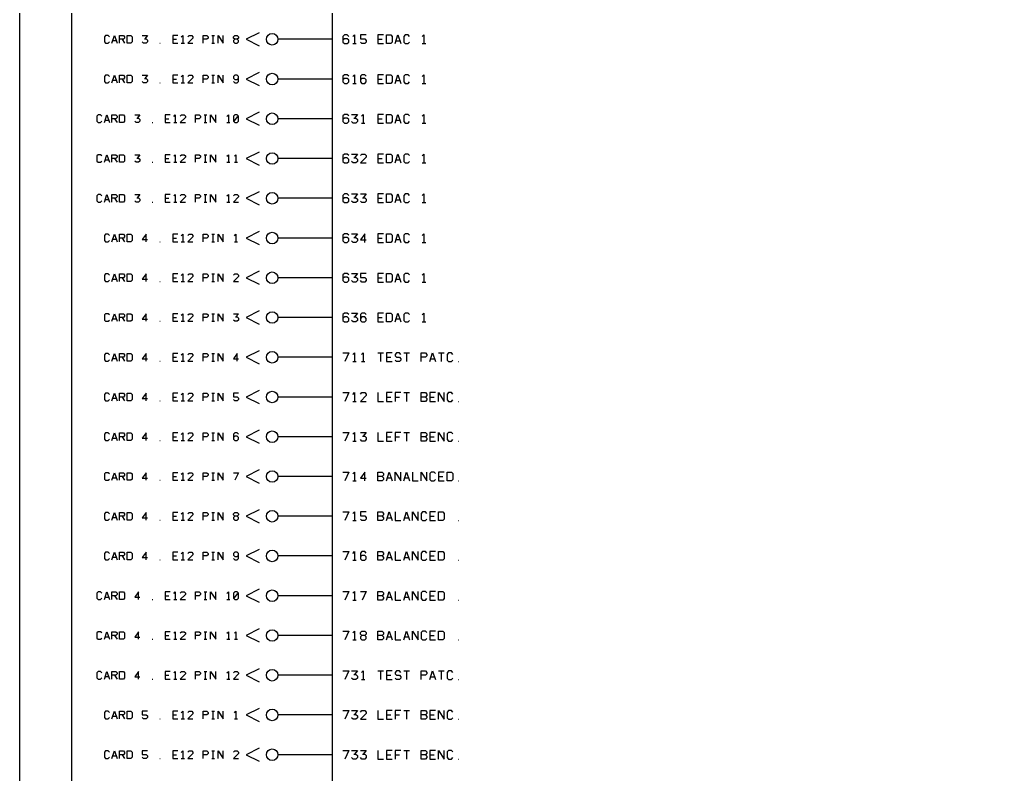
# Model space of a CAD drawing. Header units: millimetres. Extents: x 10 to 543, y 10 to 845.
# Drawn here: x 9.6 to 278, y 219.8 to 428.8 of the extents above; entities that cross this region are included whole.
import ezdxf

# ---------------------------------------------------------------- set-up
doc = ezdxf.new("R2010")
doc.units = ezdxf.units.MM
for name, color, linetype, lineweight in [('DEVICE', 7, 'CONTINUOUS', 25), ('GROUP', 6, 'CONTINUOUS', 25), ('LABEL', 8, 'CONTINUOUS', 25), ('POINT', 4, 'CONTINUOUS', 25), ('PORT_IN', 3, 'CONTINUOUS', 25), ('PORTAL', 2, 'CONTINUOUS', 25), ('SHEET', 7, 'CONTINUOUS', 25)]:
    doc.layers.add(name, color=color, linetype=linetype, lineweight=lineweight)

msp = doc.modelspace()

# ---------------------------------------------------------------- linework, layer by layer
at = {"layer": 'DEVICE'}
msp.add_lwpolyline([(96.1, 48.8), (456.1, 48.8), (456.1, 781.8), (96.1, 781.8)], close=True, dxfattribs=at)
at = {"layer": 'GROUP'}
msp.add_lwpolyline([(24, 24), (528.2, 24), (528.2, 800.4), (24, 800.4)], close=True, dxfattribs=at)
at = {"layer": 'LABEL'}
for points in [[(100.7, 424.1), (100.3, 424.5), (99.5, 424.5), (99.1, 424.1), (99.1, 422.5), (99.5, 422.1), (100.3, 422.1), (100.7, 422.5), (100.7, 423.06), (100.3, 423.46), (99.5, 423.46), (99.1, 423.06)], [(101.82, 424.02), (102.3, 424.5), (102.3, 422.1)], [(105.5, 424.5), (103.9, 424.5), (103.9, 423.38), (105.1, 423.38), (105.5, 422.98), (105.5, 422.5), (105.1, 422.1), (104.3, 422.1), (103.9, 422.5)], [(110.3, 424.5), (108.7, 424.5), (108.7, 422.1), (110.3, 422.1)], [(111.1, 422.1), (111.1, 424.5), (112.3, 424.5), (112.7, 424.1), (112.7, 422.5), (112.3, 422.1), (111.1, 422.1)], [(113.5, 422.1), (114.3, 424.5), (115.1, 422.1)], [(117.5, 424.1), (117.1, 424.5), (116.3, 424.5), (115.9, 424.1), (115.9, 422.5), (116.3, 422.1), (117.1, 422.1), (117.5, 422.5)], [(121.02, 424.02), (121.5, 424.5), (121.5, 422.1)], [(101.82, 422.1), (102.78, 422.1)], [(108.7, 423.3), (109.9, 423.3)], [(113.78, 422.9), (114.82, 422.9)], [(121.02, 422.1), (121.98, 422.1)], [(100.7, 413.1), (100.3, 413.5), (99.5, 413.5), (99.1, 413.1), (99.1, 411.5), (99.5, 411.1), (100.3, 411.1), (100.7, 411.5), (100.7, 412.06), (100.3, 412.46), (99.5, 412.46), (99.1, 412.06)], [(101.82, 413.02), (102.3, 413.5), (102.3, 411.1)], [(105.5, 413.1), (105.1, 413.5), (104.3, 413.5), (103.9, 413.1), (103.9, 411.5), (104.3, 411.1), (105.1, 411.1), (105.5, 411.5), (105.5, 412.06), (105.1, 412.46), (104.3, 412.46), (103.9, 412.06)], [(110.3, 413.5), (108.7, 413.5), (108.7, 411.1), (110.3, 411.1)], [(111.1, 411.1), (111.1, 413.5), (112.3, 413.5), (112.7, 413.1), (112.7, 411.5), (112.3, 411.1), (111.1, 411.1)], [(113.5, 411.1), (114.3, 413.5), (115.1, 411.1)], [(117.5, 413.1), (117.1, 413.5), (116.3, 413.5), (115.9, 413.1), (115.9, 411.5), (116.3, 411.1), (117.1, 411.1), (117.5, 411.5)], [(121.02, 413.02), (121.5, 413.5), (121.5, 411.1)], [(101.82, 411.1), (102.78, 411.1)], [(108.7, 412.3), (109.9, 412.3)], [(113.78, 411.9), (114.82, 411.9)], [(121.02, 411.1), (121.98, 411.1)], [(100.7, 402.1), (100.3, 402.5), (99.5, 402.5), (99.1, 402.1), (99.1, 400.5), (99.5, 400.1), (100.3, 400.1), (100.7, 400.5), (100.7, 401.06), (100.3, 401.46), (99.5, 401.46), (99.1, 401.06)], [(101.5, 402.5), (103.1, 402.5), (102.3, 401.46)], [(102.14, 401.46), (102.7, 401.46), (103.1, 401.06), (103.1, 400.5), (102.7, 400.1), (101.9, 400.1), (101.5, 400.5)], [(104.22, 402.02), (104.7, 402.5), (104.7, 400.1)], [(104.22, 400.1), (105.18, 400.1)], [(110.3, 402.5), (108.7, 402.5), (108.7, 400.1), (110.3, 400.1)], [(108.7, 401.3), (109.9, 401.3)], [(111.1, 400.1), (111.1, 402.5), (112.3, 402.5), (112.7, 402.1), (112.7, 400.5), (112.3, 400.1), (111.1, 400.1)], [(113.5, 400.1), (114.3, 402.5), (115.1, 400.1)], [(113.78, 400.9), (114.82, 400.9)], [(117.5, 402.1), (117.1, 402.5), (116.3, 402.5), (115.9, 402.1), (115.9, 400.5), (116.3, 400.1), (117.1, 400.1), (117.5, 400.5)], [(121.02, 402.02), (121.5, 402.5), (121.5, 400.1)], [(121.02, 400.1), (121.98, 400.1)], [(100.7, 391.1), (100.3, 391.5), (99.5, 391.5), (99.1, 391.1), (99.1, 389.5), (99.5, 389.1), (100.3, 389.1), (100.7, 389.5), (100.7, 390.06), (100.3, 390.46), (99.5, 390.46), (99.1, 390.06)], [(101.5, 391.5), (103.1, 391.5), (102.3, 390.46)], [(102.14, 390.46), (102.7, 390.46), (103.1, 390.06), (103.1, 389.5), (102.7, 389.1), (101.9, 389.1), (101.5, 389.5)], [(103.9, 391.1), (104.3, 391.5), (105.1, 391.5), (105.5, 391.1), (105.5, 390.7), (103.9, 389.1), (105.5, 389.1)], [(110.3, 391.5), (108.7, 391.5), (108.7, 389.1), (110.3, 389.1)], [(108.7, 390.3), (109.9, 390.3)], [(111.1, 389.1), (111.1, 391.5), (112.3, 391.5), (112.7, 391.1), (112.7, 389.5), (112.3, 389.1), (111.1, 389.1)], [(113.5, 389.1), (114.3, 391.5), (115.1, 389.1)], [(113.78, 389.9), (114.82, 389.9)], [(117.5, 391.1), (117.1, 391.5), (116.3, 391.5), (115.9, 391.1), (115.9, 389.5), (116.3, 389.1), (117.1, 389.1), (117.5, 389.5)], [(121.02, 391.02), (121.5, 391.5), (121.5, 389.1)], [(121.02, 389.1), (121.98, 389.1)], [(100.7, 380.1), (100.3, 380.5), (99.5, 380.5), (99.1, 380.1), (99.1, 378.5), (99.5, 378.1), (100.3, 378.1), (100.7, 378.5), (100.7, 379.06), (100.3, 379.46), (99.5, 379.46), (99.1, 379.06)], [(101.5, 380.5), (103.1, 380.5), (102.3, 379.46)], [(102.14, 379.46), (102.7, 379.46), (103.1, 379.06), (103.1, 378.5), (102.7, 378.1), (101.9, 378.1), (101.5, 378.5)], [(103.9, 380.5), (105.5, 380.5), (104.7, 379.46)], [(104.54, 379.46), (105.1, 379.46), (105.5, 379.06), (105.5, 378.5), (105.1, 378.1), (104.3, 378.1), (103.9, 378.5)], [(110.3, 380.5), (108.7, 380.5), (108.7, 378.1), (110.3, 378.1)], [(108.7, 379.3), (109.9, 379.3)], [(111.1, 378.1), (111.1, 380.5), (112.3, 380.5), (112.7, 380.1), (112.7, 378.5), (112.3, 378.1), (111.1, 378.1)], [(113.5, 378.1), (114.3, 380.5), (115.1, 378.1)], [(113.78, 378.9), (114.82, 378.9)], [(117.5, 380.1), (117.1, 380.5), (116.3, 380.5), (115.9, 380.1), (115.9, 378.5), (116.3, 378.1), (117.1, 378.1), (117.5, 378.5)], [(121.02, 380.02), (121.5, 380.5), (121.5, 378.1)], [(121.02, 378.1), (121.98, 378.1)], [(100.7, 369.1), (100.3, 369.5), (99.5, 369.5), (99.1, 369.1), (99.1, 367.5), (99.5, 367.1), (100.3, 367.1), (100.7, 367.5), (100.7, 368.06), (100.3, 368.46), (99.5, 368.46), (99.1, 368.06)], [(101.5, 369.5), (103.1, 369.5), (102.3, 368.46)], [(102.14, 368.46), (102.7, 368.46), (103.1, 368.06), (103.1, 367.5), (102.7, 367.1), (101.9, 367.1), (101.5, 367.5)], [(105.1, 367.1), (105.1, 369.5), (103.9, 367.82), (105.5, 367.82)], [(110.3, 369.5), (108.7, 369.5), (108.7, 367.1), (110.3, 367.1)], [(108.7, 368.3), (109.9, 368.3)], [(111.1, 367.1), (111.1, 369.5), (112.3, 369.5), (112.7, 369.1), (112.7, 367.5), (112.3, 367.1), (111.1, 367.1)], [(113.5, 367.1), (114.3, 369.5), (115.1, 367.1)], [(113.78, 367.9), (114.82, 367.9)], [(117.5, 369.1), (117.1, 369.5), (116.3, 369.5), (115.9, 369.1), (115.9, 367.5), (116.3, 367.1), (117.1, 367.1), (117.5, 367.5)], [(121.02, 369.02), (121.5, 369.5), (121.5, 367.1)], [(121.02, 367.1), (121.98, 367.1)], [(100.7, 358.1), (100.3, 358.5), (99.5, 358.5), (99.1, 358.1), (99.1, 356.5), (99.5, 356.1), (100.3, 356.1), (100.7, 356.5), (100.7, 357.06), (100.3, 357.46), (99.5, 357.46), (99.1, 357.06)], [(101.5, 358.5), (103.1, 358.5), (102.3, 357.46)], [(102.14, 357.46), (102.7, 357.46), (103.1, 357.06), (103.1, 356.5), (102.7, 356.1), (101.9, 356.1), (101.5, 356.5)], [(105.5, 358.5), (103.9, 358.5), (103.9, 357.38), (105.1, 357.38), (105.5, 356.98), (105.5, 356.5), (105.1, 356.1), (104.3, 356.1), (103.9, 356.5)], [(110.3, 358.5), (108.7, 358.5), (108.7, 356.1), (110.3, 356.1)], [(108.7, 357.3), (109.9, 357.3)], [(111.1, 356.1), (111.1, 358.5), (112.3, 358.5), (112.7, 358.1), (112.7, 356.5), (112.3, 356.1), (111.1, 356.1)], [(113.5, 356.1), (114.3, 358.5), (115.1, 356.1)], [(117.5, 358.1), (117.1, 358.5), (116.3, 358.5), (115.9, 358.1), (115.9, 356.5), (116.3, 356.1), (117.1, 356.1), (117.5, 356.5)], [(121.02, 358.02), (121.5, 358.5), (121.5, 356.1)], [(113.78, 356.9), (114.82, 356.9)], [(121.02, 356.1), (121.98, 356.1)], [(100.7, 347.1), (100.3, 347.5), (99.5, 347.5), (99.1, 347.1), (99.1, 345.5), (99.5, 345.1), (100.3, 345.1), (100.7, 345.5), (100.7, 346.06), (100.3, 346.46), (99.5, 346.46), (99.1, 346.06)], [(101.5, 347.5), (103.1, 347.5), (102.3, 346.46)], [(102.14, 346.46), (102.7, 346.46), (103.1, 346.06), (103.1, 345.5), (102.7, 345.1), (101.9, 345.1), (101.5, 345.5)], [(105.5, 347.1), (105.1, 347.5), (104.3, 347.5), (103.9, 347.1), (103.9, 345.5), (104.3, 345.1), (105.1, 345.1), (105.5, 345.5), (105.5, 346.06), (105.1, 346.46), (104.3, 346.46), (103.9, 346.06)], [(110.3, 347.5), (108.7, 347.5), (108.7, 345.1), (110.3, 345.1)], [(108.7, 346.3), (109.9, 346.3)], [(111.1, 345.1), (111.1, 347.5), (112.3, 347.5), (112.7, 347.1), (112.7, 345.5), (112.3, 345.1), (111.1, 345.1)], [(113.5, 345.1), (114.3, 347.5), (115.1, 345.1)], [(117.5, 347.1), (117.1, 347.5), (116.3, 347.5), (115.9, 347.1), (115.9, 345.5), (116.3, 345.1), (117.1, 345.1), (117.5, 345.5)], [(121.02, 347.02), (121.5, 347.5), (121.5, 345.1)], [(113.78, 345.9), (114.82, 345.9)], [(121.02, 345.1), (121.98, 345.1)], [(99.1, 336.5), (100.7, 336.5), (99.58, 334.1)], [(101.82, 336.02), (102.3, 336.5), (102.3, 334.1)], [(104.22, 336.02), (104.7, 336.5), (104.7, 334.1)], [(108.7, 336.5), (110.3, 336.5)], [(109.5, 336.5), (109.5, 334.1)], [(112.7, 336.5), (111.1, 336.5), (111.1, 334.1), (112.7, 334.1)], [(115.1, 336.1), (114.7, 336.5), (113.9, 336.5), (113.5, 336.1), (113.5, 335.7), (113.9, 335.3), (114.7, 335.3), (115.1, 334.9), (115.1, 334.5), (114.7, 334.1), (113.9, 334.1), (113.5, 334.5)], [(115.9, 336.5), (117.5, 336.5)], [(116.7, 336.5), (116.7, 334.1)], [(120.7, 334.1), (120.7, 336.5), (121.9, 336.5), (122.3, 336.1), (122.3, 335.7), (121.9, 335.3), (120.7, 335.3)], [(123.1, 334.1), (123.9, 336.5), (124.7, 334.1)], [(125.5, 336.5), (127.1, 336.5)], [(126.3, 336.5), (126.3, 334.1)], [(129.5, 336.1), (129.1, 336.5), (128.3, 336.5), (127.9, 336.1), (127.9, 334.5), (128.3, 334.1), (129.1, 334.1), (129.5, 334.5)], [(101.82, 334.1), (102.78, 334.1)], [(104.22, 334.1), (105.18, 334.1)], [(111.1, 335.3), (112.3, 335.3)], [(123.38, 334.9), (124.42, 334.9)], [(131.02, 334.1), (131.18, 334.1)], [(99.1, 325.5), (100.7, 325.5), (99.58, 323.1)], [(101.82, 325.02), (102.3, 325.5), (102.3, 323.1)], [(103.9, 325.1), (104.3, 325.5), (105.1, 325.5), (105.5, 325.1), (105.5, 324.7), (103.9, 323.1), (105.5, 323.1)], [(108.7, 325.5), (108.7, 323.1), (110.3, 323.1)], [(112.7, 325.5), (111.1, 325.5), (111.1, 323.1), (112.7, 323.1)], [(115.1, 325.5), (113.5, 325.5), (113.5, 323.1)], [(115.9, 325.5), (117.5, 325.5)], [(116.7, 325.5), (116.7, 323.1)], [(120.7, 323.1), (120.7, 325.5), (121.9, 325.5), (122.3, 325.1), (122.3, 324.7), (121.9, 324.3), (120.7, 324.3)], [(124.7, 325.5), (123.1, 325.5), (123.1, 323.1), (124.7, 323.1)], [(125.5, 323.1), (125.5, 325.5), (127.1, 323.1), (127.1, 325.5)], [(129.5, 325.1), (129.1, 325.5), (128.3, 325.5), (127.9, 325.1), (127.9, 323.5), (128.3, 323.1), (129.1, 323.1), (129.5, 323.5)], [(101.82, 323.1), (102.78, 323.1)], [(111.1, 324.3), (112.3, 324.3)], [(113.5, 324.3), (114.7, 324.3)], [(121.9, 324.3), (122.3, 323.9), (122.3, 323.5), (121.9, 323.1), (120.7, 323.1)], [(123.1, 324.3), (124.3, 324.3)], [(131.02, 323.1), (131.18, 323.1)], [(99.1, 314.5), (100.7, 314.5), (99.58, 312.1)], [(101.82, 314.02), (102.3, 314.5), (102.3, 312.1)], [(103.9, 314.5), (105.5, 314.5), (104.7, 313.46)], [(108.7, 314.5), (108.7, 312.1), (110.3, 312.1)], [(112.7, 314.5), (111.1, 314.5), (111.1, 312.1), (112.7, 312.1)], [(115.1, 314.5), (113.5, 314.5), (113.5, 312.1)], [(115.9, 314.5), (117.5, 314.5)], [(116.7, 314.5), (116.7, 312.1)], [(120.7, 312.1), (120.7, 314.5), (121.9, 314.5), (122.3, 314.1), (122.3, 313.7), (121.9, 313.3), (120.7, 313.3)], [(124.7, 314.5), (123.1, 314.5), (123.1, 312.1), (124.7, 312.1)], [(125.5, 312.1), (125.5, 314.5), (127.1, 312.1), (127.1, 314.5)], [(129.5, 314.1), (129.1, 314.5), (128.3, 314.5), (127.9, 314.1), (127.9, 312.5), (128.3, 312.1), (129.1, 312.1), (129.5, 312.5)], [(101.82, 312.1), (102.78, 312.1)], [(104.54, 313.46), (105.1, 313.46), (105.5, 313.06), (105.5, 312.5), (105.1, 312.1), (104.3, 312.1), (103.9, 312.5)], [(111.1, 313.3), (112.3, 313.3)], [(113.5, 313.3), (114.7, 313.3)], [(121.9, 313.3), (122.3, 312.9), (122.3, 312.5), (121.9, 312.1), (120.7, 312.1)], [(123.1, 313.3), (124.3, 313.3)], [(131.02, 312.1), (131.18, 312.1)], [(99.1, 303.5), (100.7, 303.5), (99.58, 301.1)], [(101.82, 303.02), (102.3, 303.5), (102.3, 301.1)], [(105.1, 301.1), (105.1, 303.5), (103.9, 301.82), (105.5, 301.82)], [(108.7, 301.1), (108.7, 303.5), (109.9, 303.5), (110.3, 303.1), (110.3, 302.7), (109.9, 302.3), (108.7, 302.3)], [(111.1, 301.1), (111.9, 303.5), (112.7, 301.1)], [(113.5, 301.1), (113.5, 303.5), (115.1, 301.1), (115.1, 303.5)], [(115.9, 301.1), (116.7, 303.5), (117.5, 301.1)], [(118.3, 303.5), (118.3, 301.1), (119.9, 301.1)], [(120.7, 301.1), (120.7, 303.5), (122.3, 301.1), (122.3, 303.5)], [(124.7, 303.1), (124.3, 303.5), (123.5, 303.5), (123.1, 303.1), (123.1, 301.5), (123.5, 301.1), (124.3, 301.1), (124.7, 301.5)], [(127.1, 303.5), (125.5, 303.5), (125.5, 301.1), (127.1, 301.1)], [(127.9, 301.1), (127.9, 303.5), (129.1, 303.5), (129.5, 303.1), (129.5, 301.5), (129.1, 301.1), (127.9, 301.1)], [(101.82, 301.1), (102.78, 301.1)], [(109.9, 302.3), (110.3, 301.9), (110.3, 301.5), (109.9, 301.1), (108.7, 301.1)], [(111.38, 301.9), (112.42, 301.9)], [(116.18, 301.9), (117.22, 301.9)], [(125.5, 302.3), (126.7, 302.3)], [(131.02, 301.1), (131.18, 301.1)], [(99.1, 292.5), (100.7, 292.5), (99.58, 290.1)], [(101.82, 292.02), (102.3, 292.5), (102.3, 290.1)], [(101.82, 290.1), (102.78, 290.1)], [(105.5, 292.5), (103.9, 292.5), (103.9, 291.38), (105.1, 291.38), (105.5, 290.98), (105.5, 290.5), (105.1, 290.1), (104.3, 290.1), (103.9, 290.5)], [(108.7, 290.1), (108.7, 292.5), (109.9, 292.5), (110.3, 292.1), (110.3, 291.7), (109.9, 291.3), (108.7, 291.3)], [(109.9, 291.3), (110.3, 290.9), (110.3, 290.5), (109.9, 290.1), (108.7, 290.1)], [(111.1, 290.1), (111.9, 292.5), (112.7, 290.1)], [(111.38, 290.9), (112.42, 290.9)], [(113.5, 292.5), (113.5, 290.1), (115.1, 290.1)], [(115.9, 290.1), (116.7, 292.5), (117.5, 290.1)], [(116.18, 290.9), (117.22, 290.9)], [(118.3, 290.1), (118.3, 292.5), (119.9, 290.1), (119.9, 292.5)], [(122.3, 292.1), (121.9, 292.5), (121.1, 292.5), (120.7, 292.1), (120.7, 290.5), (121.1, 290.1), (121.9, 290.1), (122.3, 290.5)], [(124.7, 292.5), (123.1, 292.5), (123.1, 290.1), (124.7, 290.1)], [(123.1, 291.3), (124.3, 291.3)], [(125.5, 290.1), (125.5, 292.5), (126.7, 292.5), (127.1, 292.1), (127.1, 290.5), (126.7, 290.1), (125.5, 290.1)], [(131.02, 290.1), (131.18, 290.1)], [(99.1, 281.5), (100.7, 281.5), (99.58, 279.1)], [(101.82, 281.02), (102.3, 281.5), (102.3, 279.1)], [(101.82, 279.1), (102.78, 279.1)], [(105.5, 281.1), (105.1, 281.5), (104.3, 281.5), (103.9, 281.1), (103.9, 279.5), (104.3, 279.1), (105.1, 279.1), (105.5, 279.5), (105.5, 280.06), (105.1, 280.46), (104.3, 280.46), (103.9, 280.06)], [(108.7, 279.1), (108.7, 281.5), (109.9, 281.5), (110.3, 281.1), (110.3, 280.7), (109.9, 280.3), (108.7, 280.3)], [(109.9, 280.3), (110.3, 279.9), (110.3, 279.5), (109.9, 279.1), (108.7, 279.1)], [(111.1, 279.1), (111.9, 281.5), (112.7, 279.1)], [(111.38, 279.9), (112.42, 279.9)], [(113.5, 281.5), (113.5, 279.1), (115.1, 279.1)], [(115.9, 279.1), (116.7, 281.5), (117.5, 279.1)], [(116.18, 279.9), (117.22, 279.9)], [(118.3, 279.1), (118.3, 281.5), (119.9, 279.1), (119.9, 281.5)], [(122.3, 281.1), (121.9, 281.5), (121.1, 281.5), (120.7, 281.1), (120.7, 279.5), (121.1, 279.1), (121.9, 279.1), (122.3, 279.5)], [(124.7, 281.5), (123.1, 281.5), (123.1, 279.1), (124.7, 279.1)], [(123.1, 280.3), (124.3, 280.3)], [(125.5, 279.1), (125.5, 281.5), (126.7, 281.5), (127.1, 281.1), (127.1, 279.5), (126.7, 279.1), (125.5, 279.1)], [(131.02, 279.1), (131.18, 279.1)], [(99.1, 270.5), (100.7, 270.5), (99.58, 268.1)], [(101.82, 270.02), (102.3, 270.5), (102.3, 268.1)], [(103.9, 270.5), (105.5, 270.5), (104.38, 268.1)], [(108.7, 268.1), (108.7, 270.5), (109.9, 270.5), (110.3, 270.1), (110.3, 269.7), (109.9, 269.3), (108.7, 269.3)], [(109.9, 269.3), (110.3, 268.9), (110.3, 268.5), (109.9, 268.1), (108.7, 268.1)], [(111.1, 268.1), (111.9, 270.5), (112.7, 268.1)], [(111.38, 268.9), (112.42, 268.9)], [(113.5, 270.5), (113.5, 268.1), (115.1, 268.1)], [(115.9, 268.1), (116.7, 270.5), (117.5, 268.1)], [(116.18, 268.9), (117.22, 268.9)], [(118.3, 268.1), (118.3, 270.5), (119.9, 268.1), (119.9, 270.5)], [(122.3, 270.1), (121.9, 270.5), (121.1, 270.5), (120.7, 270.1), (120.7, 268.5), (121.1, 268.1), (121.9, 268.1), (122.3, 268.5)], [(124.7, 270.5), (123.1, 270.5), (123.1, 268.1), (124.7, 268.1)], [(123.1, 269.3), (124.3, 269.3)], [(125.5, 268.1), (125.5, 270.5), (126.7, 270.5), (127.1, 270.1), (127.1, 268.5), (126.7, 268.1), (125.5, 268.1)], [(101.82, 268.1), (102.78, 268.1)], [(131.02, 268.1), (131.18, 268.1)], [(99.1, 259.5), (100.7, 259.5), (99.58, 257.1)], [(101.82, 259.02), (102.3, 259.5), (102.3, 257.1)], [(104.3, 258.3), (103.9, 258.7), (103.9, 259.1), (104.3, 259.5), (105.1, 259.5), (105.5, 259.1), (105.5, 258.7), (105.1, 258.3), (104.3, 258.3), (103.9, 257.9), (103.9, 257.5), (104.3, 257.1), (105.1, 257.1), (105.5, 257.5), (105.5, 257.9), (105.1, 258.3)], [(108.7, 257.1), (108.7, 259.5), (109.9, 259.5), (110.3, 259.1), (110.3, 258.7), (109.9, 258.3), (108.7, 258.3)], [(109.9, 258.3), (110.3, 257.9), (110.3, 257.5), (109.9, 257.1), (108.7, 257.1)], [(111.1, 257.1), (111.9, 259.5), (112.7, 257.1)], [(111.38, 257.9), (112.42, 257.9)], [(113.5, 259.5), (113.5, 257.1), (115.1, 257.1)], [(115.9, 257.1), (116.7, 259.5), (117.5, 257.1)], [(116.18, 257.9), (117.22, 257.9)], [(118.3, 257.1), (118.3, 259.5), (119.9, 257.1), (119.9, 259.5)], [(122.3, 259.1), (121.9, 259.5), (121.1, 259.5), (120.7, 259.1), (120.7, 257.5), (121.1, 257.1), (121.9, 257.1), (122.3, 257.5)], [(124.7, 259.5), (123.1, 259.5), (123.1, 257.1), (124.7, 257.1)], [(123.1, 258.3), (124.3, 258.3)], [(125.5, 257.1), (125.5, 259.5), (126.7, 259.5), (127.1, 259.1), (127.1, 257.5), (126.7, 257.1), (125.5, 257.1)], [(101.82, 257.1), (102.78, 257.1)], [(131.02, 257.1), (131.18, 257.1)], [(99.1, 248.5), (100.7, 248.5), (99.58, 246.1)], [(101.5, 248.5), (103.1, 248.5), (102.3, 247.46)], [(102.14, 247.46), (102.7, 247.46), (103.1, 247.06), (103.1, 246.5), (102.7, 246.1), (101.9, 246.1), (101.5, 246.5)], [(104.22, 248.02), (104.7, 248.5), (104.7, 246.1)], [(108.7, 248.5), (110.3, 248.5)], [(109.5, 248.5), (109.5, 246.1)], [(112.7, 248.5), (111.1, 248.5), (111.1, 246.1), (112.7, 246.1)], [(111.1, 247.3), (112.3, 247.3)], [(115.1, 248.1), (114.7, 248.5), (113.9, 248.5), (113.5, 248.1), (113.5, 247.7), (113.9, 247.3), (114.7, 247.3), (115.1, 246.9), (115.1, 246.5), (114.7, 246.1), (113.9, 246.1), (113.5, 246.5)], [(115.9, 248.5), (117.5, 248.5)], [(116.7, 248.5), (116.7, 246.1)], [(120.7, 246.1), (120.7, 248.5), (121.9, 248.5), (122.3, 248.1), (122.3, 247.7), (121.9, 247.3), (120.7, 247.3)], [(123.1, 246.1), (123.9, 248.5), (124.7, 246.1)], [(123.38, 246.9), (124.42, 246.9)], [(125.5, 248.5), (127.1, 248.5)], [(126.3, 248.5), (126.3, 246.1)], [(129.5, 248.1), (129.1, 248.5), (128.3, 248.5), (127.9, 248.1), (127.9, 246.5), (128.3, 246.1), (129.1, 246.1), (129.5, 246.5)], [(104.22, 246.1), (105.18, 246.1)], [(131.02, 246.1), (131.18, 246.1)], [(99.1, 237.5), (100.7, 237.5), (99.58, 235.1)], [(101.5, 237.5), (103.1, 237.5), (102.3, 236.46)], [(102.14, 236.46), (102.7, 236.46), (103.1, 236.06), (103.1, 235.5), (102.7, 235.1), (101.9, 235.1), (101.5, 235.5)], [(103.9, 237.1), (104.3, 237.5), (105.1, 237.5), (105.5, 237.1), (105.5, 236.7), (103.9, 235.1), (105.5, 235.1)], [(108.7, 237.5), (108.7, 235.1), (110.3, 235.1)], [(112.7, 237.5), (111.1, 237.5), (111.1, 235.1), (112.7, 235.1)], [(111.1, 236.3), (112.3, 236.3)], [(115.1, 237.5), (113.5, 237.5), (113.5, 235.1)], [(113.5, 236.3), (114.7, 236.3)], [(115.9, 237.5), (117.5, 237.5)], [(116.7, 237.5), (116.7, 235.1)], [(120.7, 235.1), (120.7, 237.5), (121.9, 237.5), (122.3, 237.1), (122.3, 236.7), (121.9, 236.3), (120.7, 236.3)], [(121.9, 236.3), (122.3, 235.9), (122.3, 235.5), (121.9, 235.1), (120.7, 235.1)], [(124.7, 237.5), (123.1, 237.5), (123.1, 235.1), (124.7, 235.1)], [(123.1, 236.3), (124.3, 236.3)], [(125.5, 235.1), (125.5, 237.5), (127.1, 235.1), (127.1, 237.5)], [(129.5, 237.1), (129.1, 237.5), (128.3, 237.5), (127.9, 237.1), (127.9, 235.5), (128.3, 235.1), (129.1, 235.1), (129.5, 235.5)], [(131.02, 235.1), (131.18, 235.1)], [(99.1, 226.5), (100.7, 226.5), (99.58, 224.1)], [(101.5, 226.5), (103.1, 226.5), (102.3, 225.46)], [(102.14, 225.46), (102.7, 225.46), (103.1, 225.06), (103.1, 224.5), (102.7, 224.1), (101.9, 224.1), (101.5, 224.5)], [(103.9, 226.5), (105.5, 226.5), (104.7, 225.46)], [(104.54, 225.46), (105.1, 225.46), (105.5, 225.06), (105.5, 224.5), (105.1, 224.1), (104.3, 224.1), (103.9, 224.5)], [(108.7, 226.5), (108.7, 224.1), (110.3, 224.1)], [(112.7, 226.5), (111.1, 226.5), (111.1, 224.1), (112.7, 224.1)], [(115.1, 226.5), (113.5, 226.5), (113.5, 224.1)], [(115.9, 226.5), (117.5, 226.5)], [(116.7, 226.5), (116.7, 224.1)], [(120.7, 224.1), (120.7, 226.5), (121.9, 226.5), (122.3, 226.1), (122.3, 225.7), (121.9, 225.3), (120.7, 225.3)], [(124.7, 226.5), (123.1, 226.5), (123.1, 224.1), (124.7, 224.1)], [(125.5, 224.1), (125.5, 226.5), (127.1, 224.1), (127.1, 226.5)], [(129.5, 226.1), (129.1, 226.5), (128.3, 226.5), (127.9, 226.1), (127.9, 224.5), (128.3, 224.1), (129.1, 224.1), (129.5, 224.5)], [(111.1, 225.3), (112.3, 225.3)], [(113.5, 225.3), (114.7, 225.3)], [(121.9, 225.3), (122.3, 224.9), (122.3, 224.5), (121.9, 224.1), (120.7, 224.1)], [(123.1, 225.3), (124.3, 225.3)], [(131.02, 224.1), (131.18, 224.1)]]:
    msp.add_lwpolyline(points, dxfattribs=at)
at = {"layer": 'POINT'}
for centre in [(79.5, 423.3), (79.5, 412.3), (79.5, 401.3), (79.5, 390.3), (79.5, 379.3), (79.5, 368.3), (79.5, 357.3), (79.5, 346.3), (79.5, 335.3), (79.5, 324.3), (79.5, 313.3), (79.5, 302.3), (79.5, 291.3), (79.5, 280.3), (79.5, 269.3), (79.5, 258.3), (79.5, 247.3), (79.5, 236.3), (79.5, 225.3)]:
    msp.add_circle(centre, 1.6, dxfattribs=at)
at = {"layer": 'PORT_IN'}
for p, q in [((96.1, 423.3), (81.1, 423.3)), ((96.1, 412.3), (81.1, 412.3)), ((96.1, 401.3), (81.1, 401.3)), ((96.1, 390.3), (81.1, 390.3)), ((96.1, 379.3), (81.1, 379.3)), ((96.1, 368.3), (81.1, 368.3)), ((96.1, 357.3), (81.1, 357.3)), ((96.1, 346.3), (81.1, 346.3)), ((96.1, 335.3), (81.1, 335.3)), ((96.1, 324.3), (81.1, 324.3)), ((96.1, 313.3), (81.1, 313.3)), ((96.1, 302.3), (81.1, 302.3)), ((96.1, 291.3), (81.1, 291.3)), ((96.1, 280.3), (81.1, 280.3)), ((96.1, 269.3), (81.1, 269.3)), ((96.1, 258.3), (81.1, 258.3)), ((96.1, 247.3), (81.1, 247.3)), ((96.1, 236.3), (81.1, 236.3)), ((96.1, 225.3), (81.1, 225.3))]:
    msp.add_line(p, q, dxfattribs=at)
at = {"layer": 'PORTAL'}
for points in [[(34.5, 424), (34.15, 424.35), (33.45, 424.35), (33.1, 424), (33.1, 422.6), (33.45, 422.25), (34.15, 422.25), (34.5, 422.6)], [(35.2, 422.25), (35.9, 424.35), (36.6, 422.25)], [(37.3, 422.25), (37.3, 424.35), (38.35, 424.35), (38.7, 424), (38.7, 423.65), (38.35, 423.3), (37.3, 423.3)], [(39.4, 422.25), (39.4, 424.35), (40.45, 424.35), (40.8, 424), (40.8, 422.6), (40.45, 422.25), (39.4, 422.25)], [(43.6, 424.35), (45, 424.35), (44.3, 423.44)], [(53.4, 424.35), (52, 424.35), (52, 422.25), (53.4, 422.25)], [(54.38, 423.93), (54.8, 424.35), (54.8, 422.25)], [(56.2, 424), (56.55, 424.35), (57.25, 424.35), (57.6, 424), (57.6, 423.65), (56.2, 422.25), (57.6, 422.25)], [(60.4, 422.25), (60.4, 424.35), (61.45, 424.35), (61.8, 424), (61.8, 423.65), (61.45, 423.3), (60.4, 423.3)], [(62.85, 424.35), (63.55, 424.35)], [(63.2, 422.25), (63.2, 424.35)], [(64.6, 422.25), (64.6, 424.35), (66, 422.25), (66, 424.35)], [(69.15, 423.3), (68.8, 423.65), (68.8, 424), (69.15, 424.35), (69.85, 424.35), (70.2, 424), (70.2, 423.65), (69.85, 423.3), (69.15, 423.3), (68.8, 422.95), (68.8, 422.6), (69.15, 422.25), (69.85, 422.25), (70.2, 422.6), (70.2, 422.95), (69.85, 423.3)], [(75.9, 425.1), (72.3, 423.3), (75.9, 421.5)], [(35.45, 422.95), (36.35, 422.95)], [(38, 423.3), (38.7, 422.25)], [(44.16, 423.44), (44.65, 423.44), (45, 423.09), (45, 422.6), (44.65, 422.25), (43.95, 422.25), (43.6, 422.6)], [(48.43, 422.25), (48.57, 422.25)], [(52, 423.3), (53.05, 423.3)], [(54.38, 422.25), (55.22, 422.25)], [(62.85, 422.25), (63.55, 422.25)], [(34.5, 413), (34.15, 413.35), (33.45, 413.35), (33.1, 413), (33.1, 411.6), (33.45, 411.25), (34.15, 411.25), (34.5, 411.6)], [(35.2, 411.25), (35.9, 413.35), (36.6, 411.25)], [(37.3, 411.25), (37.3, 413.35), (38.35, 413.35), (38.7, 413), (38.7, 412.65), (38.35, 412.3), (37.3, 412.3)], [(39.4, 411.25), (39.4, 413.35), (40.45, 413.35), (40.8, 413), (40.8, 411.6), (40.45, 411.25), (39.4, 411.25)], [(43.6, 413.35), (45, 413.35), (44.3, 412.44)], [(53.4, 413.35), (52, 413.35), (52, 411.25), (53.4, 411.25)], [(54.38, 412.93), (54.8, 413.35), (54.8, 411.25)], [(56.2, 413), (56.55, 413.35), (57.25, 413.35), (57.6, 413), (57.6, 412.65), (56.2, 411.25), (57.6, 411.25)], [(60.4, 411.25), (60.4, 413.35), (61.45, 413.35), (61.8, 413), (61.8, 412.65), (61.45, 412.3), (60.4, 412.3)], [(62.85, 413.35), (63.55, 413.35)], [(63.2, 411.25), (63.2, 413.35)], [(64.6, 411.25), (64.6, 413.35), (66, 411.25), (66, 413.35)], [(68.8, 411.6), (69.15, 411.25), (69.85, 411.25), (70.2, 411.6), (70.2, 413), (69.85, 413.35), (69.15, 413.35), (68.8, 413), (68.8, 412.51), (69.15, 412.16), (69.85, 412.16), (70.2, 412.51)], [(75.9, 414.1), (72.3, 412.3), (75.9, 410.5)], [(35.45, 411.95), (36.35, 411.95)], [(38, 412.3), (38.7, 411.25)], [(44.16, 412.44), (44.65, 412.44), (45, 412.09), (45, 411.6), (44.65, 411.25), (43.95, 411.25), (43.6, 411.6)], [(48.43, 411.25), (48.57, 411.25)], [(52, 412.3), (53.05, 412.3)], [(54.38, 411.25), (55.22, 411.25)], [(62.85, 411.25), (63.55, 411.25)], [(75.9, 403.1), (72.3, 401.3), (75.9, 399.5)], [(32.4, 402), (32.05, 402.35), (31.35, 402.35), (31, 402), (31, 400.6), (31.35, 400.25), (32.05, 400.25), (32.4, 400.6)], [(33.1, 400.25), (33.8, 402.35), (34.5, 400.25)], [(33.34, 400.95), (34.26, 400.95)], [(35.2, 400.25), (35.2, 402.35), (36.25, 402.35), (36.6, 402), (36.6, 401.65), (36.25, 401.3), (35.2, 401.3)], [(35.9, 401.3), (36.6, 400.25)], [(37.3, 400.25), (37.3, 402.35), (38.35, 402.35), (38.7, 402), (38.7, 400.6), (38.35, 400.25), (37.3, 400.25)], [(41.5, 402.35), (42.9, 402.35), (42.2, 401.44)], [(42.06, 401.44), (42.55, 401.44), (42.9, 401.09), (42.9, 400.6), (42.55, 400.25), (41.85, 400.25), (41.5, 400.6)], [(46.33, 400.25), (46.47, 400.25)], [(51.3, 402.35), (49.9, 402.35), (49.9, 400.25), (51.3, 400.25)], [(49.9, 401.3), (50.95, 401.3)], [(52.28, 401.93), (52.7, 402.35), (52.7, 400.25)], [(52.28, 400.25), (53.12, 400.25)], [(54.1, 402), (54.45, 402.35), (55.15, 402.35), (55.5, 402), (55.5, 401.65), (54.1, 400.25), (55.5, 400.25)], [(58.3, 400.25), (58.3, 402.35), (59.35, 402.35), (59.7, 402), (59.7, 401.65), (59.35, 401.3), (58.3, 401.3)], [(60.75, 402.35), (61.45, 402.35)], [(60.75, 400.25), (61.45, 400.25)], [(61.1, 400.25), (61.1, 402.35)], [(62.5, 400.25), (62.5, 402.35), (63.9, 400.25), (63.9, 402.35)], [(66.98, 401.93), (67.4, 402.35), (67.4, 400.25)], [(66.98, 400.25), (67.82, 400.25)], [(69.15, 400.25), (69.85, 400.25), (70.2, 400.6), (70.2, 402), (69.85, 402.35), (69.15, 402.35), (68.8, 402), (68.8, 400.6), (69.15, 400.25)], [(69.01, 400.67), (69.99, 401.93)], [(75.9, 392.1), (72.3, 390.3), (75.9, 388.5)], [(32.4, 391), (32.05, 391.35), (31.35, 391.35), (31, 391), (31, 389.6), (31.35, 389.25), (32.05, 389.25), (32.4, 389.6)], [(33.1, 389.25), (33.8, 391.35), (34.5, 389.25)], [(33.34, 389.95), (34.26, 389.95)], [(35.2, 389.25), (35.2, 391.35), (36.25, 391.35), (36.6, 391), (36.6, 390.65), (36.25, 390.3), (35.2, 390.3)], [(35.9, 390.3), (36.6, 389.25)], [(37.3, 389.25), (37.3, 391.35), (38.35, 391.35), (38.7, 391), (38.7, 389.6), (38.35, 389.25), (37.3, 389.25)], [(41.5, 391.35), (42.9, 391.35), (42.2, 390.44)], [(42.06, 390.44), (42.55, 390.44), (42.9, 390.09), (42.9, 389.6), (42.55, 389.25), (41.85, 389.25), (41.5, 389.6)], [(46.33, 389.25), (46.47, 389.25)], [(51.3, 391.35), (49.9, 391.35), (49.9, 389.25), (51.3, 389.25)], [(49.9, 390.3), (50.95, 390.3)], [(52.28, 390.93), (52.7, 391.35), (52.7, 389.25)], [(52.28, 389.25), (53.12, 389.25)], [(54.1, 391), (54.45, 391.35), (55.15, 391.35), (55.5, 391), (55.5, 390.65), (54.1, 389.25), (55.5, 389.25)], [(58.3, 389.25), (58.3, 391.35), (59.35, 391.35), (59.7, 391), (59.7, 390.65), (59.35, 390.3), (58.3, 390.3)], [(60.75, 391.35), (61.45, 391.35)], [(60.75, 389.25), (61.45, 389.25)], [(61.1, 389.25), (61.1, 391.35)], [(62.5, 389.25), (62.5, 391.35), (63.9, 389.25), (63.9, 391.35)], [(66.98, 390.93), (67.4, 391.35), (67.4, 389.25)], [(66.98, 389.25), (67.82, 389.25)], [(69.08, 390.93), (69.5, 391.35), (69.5, 389.25)], [(69.08, 389.25), (69.92, 389.25)], [(75.9, 381.1), (72.3, 379.3), (75.9, 377.5)], [(32.4, 380), (32.05, 380.35), (31.35, 380.35), (31, 380), (31, 378.6), (31.35, 378.25), (32.05, 378.25), (32.4, 378.6)], [(33.1, 378.25), (33.8, 380.35), (34.5, 378.25)], [(33.34, 378.95), (34.26, 378.95)], [(35.2, 378.25), (35.2, 380.35), (36.25, 380.35), (36.6, 380), (36.6, 379.65), (36.25, 379.3), (35.2, 379.3)], [(35.9, 379.3), (36.6, 378.25)], [(37.3, 378.25), (37.3, 380.35), (38.35, 380.35), (38.7, 380), (38.7, 378.6), (38.35, 378.25), (37.3, 378.25)], [(41.5, 380.35), (42.9, 380.35), (42.2, 379.44)], [(42.06, 379.44), (42.55, 379.44), (42.9, 379.09), (42.9, 378.6), (42.55, 378.25), (41.85, 378.25), (41.5, 378.6)], [(51.3, 380.35), (49.9, 380.35), (49.9, 378.25), (51.3, 378.25)], [(49.9, 379.3), (50.95, 379.3)], [(52.28, 379.93), (52.7, 380.35), (52.7, 378.25)], [(54.1, 380), (54.45, 380.35), (55.15, 380.35), (55.5, 380), (55.5, 379.65), (54.1, 378.25), (55.5, 378.25)], [(58.3, 378.25), (58.3, 380.35), (59.35, 380.35), (59.7, 380), (59.7, 379.65), (59.35, 379.3), (58.3, 379.3)], [(60.75, 380.35), (61.45, 380.35)], [(61.1, 378.25), (61.1, 380.35)], [(62.5, 378.25), (62.5, 380.35), (63.9, 378.25), (63.9, 380.35)], [(66.98, 379.93), (67.4, 380.35), (67.4, 378.25)], [(68.8, 380), (69.15, 380.35), (69.85, 380.35), (70.2, 380), (70.2, 379.65), (68.8, 378.25), (70.2, 378.25)], [(46.33, 378.25), (46.47, 378.25)], [(52.28, 378.25), (53.12, 378.25)], [(60.75, 378.25), (61.45, 378.25)], [(66.98, 378.25), (67.82, 378.25)], [(34.5, 369), (34.15, 369.35), (33.45, 369.35), (33.1, 369), (33.1, 367.6), (33.45, 367.25), (34.15, 367.25), (34.5, 367.6)], [(35.2, 367.25), (35.9, 369.35), (36.6, 367.25)], [(35.45, 367.95), (36.35, 367.95)], [(37.3, 367.25), (37.3, 369.35), (38.35, 369.35), (38.7, 369), (38.7, 368.65), (38.35, 368.3), (37.3, 368.3)], [(38, 368.3), (38.7, 367.25)], [(39.4, 367.25), (39.4, 369.35), (40.45, 369.35), (40.8, 369), (40.8, 367.6), (40.45, 367.25), (39.4, 367.25)], [(44.65, 367.25), (44.65, 369.35), (43.6, 367.88), (45, 367.88)], [(53.4, 369.35), (52, 369.35), (52, 367.25), (53.4, 367.25)], [(52, 368.3), (53.05, 368.3)], [(54.38, 368.93), (54.8, 369.35), (54.8, 367.25)], [(56.2, 369), (56.55, 369.35), (57.25, 369.35), (57.6, 369), (57.6, 368.65), (56.2, 367.25), (57.6, 367.25)], [(60.4, 367.25), (60.4, 369.35), (61.45, 369.35), (61.8, 369), (61.8, 368.65), (61.45, 368.3), (60.4, 368.3)], [(62.85, 369.35), (63.55, 369.35)], [(63.2, 367.25), (63.2, 369.35)], [(64.6, 367.25), (64.6, 369.35), (66, 367.25), (66, 369.35)], [(69.08, 368.93), (69.5, 369.35), (69.5, 367.25)], [(75.9, 370.1), (72.3, 368.3), (75.9, 366.5)], [(48.43, 367.25), (48.57, 367.25)], [(54.38, 367.25), (55.22, 367.25)], [(62.85, 367.25), (63.55, 367.25)], [(69.08, 367.25), (69.92, 367.25)], [(34.5, 358), (34.15, 358.35), (33.45, 358.35), (33.1, 358), (33.1, 356.6), (33.45, 356.25), (34.15, 356.25), (34.5, 356.6)], [(35.2, 356.25), (35.9, 358.35), (36.6, 356.25)], [(35.45, 356.95), (36.35, 356.95)], [(37.3, 356.25), (37.3, 358.35), (38.35, 358.35), (38.7, 358), (38.7, 357.65), (38.35, 357.3), (37.3, 357.3)], [(38, 357.3), (38.7, 356.25)], [(39.4, 356.25), (39.4, 358.35), (40.45, 358.35), (40.8, 358), (40.8, 356.6), (40.45, 356.25), (39.4, 356.25)], [(44.65, 356.25), (44.65, 358.35), (43.6, 356.88), (45, 356.88)], [(53.4, 358.35), (52, 358.35), (52, 356.25), (53.4, 356.25)], [(52, 357.3), (53.05, 357.3)], [(54.38, 357.93), (54.8, 358.35), (54.8, 356.25)], [(56.2, 358), (56.55, 358.35), (57.25, 358.35), (57.6, 358), (57.6, 357.65), (56.2, 356.25), (57.6, 356.25)], [(60.4, 356.25), (60.4, 358.35), (61.45, 358.35), (61.8, 358), (61.8, 357.65), (61.45, 357.3), (60.4, 357.3)], [(62.85, 358.35), (63.55, 358.35)], [(63.2, 356.25), (63.2, 358.35)], [(64.6, 356.25), (64.6, 358.35), (66, 356.25), (66, 358.35)], [(68.8, 358), (69.15, 358.35), (69.85, 358.35), (70.2, 358), (70.2, 357.65), (68.8, 356.25), (70.2, 356.25)], [(75.9, 359.1), (72.3, 357.3), (75.9, 355.5)], [(48.43, 356.25), (48.57, 356.25)], [(54.38, 356.25), (55.22, 356.25)], [(62.85, 356.25), (63.55, 356.25)], [(34.5, 347), (34.15, 347.35), (33.45, 347.35), (33.1, 347), (33.1, 345.6), (33.45, 345.25), (34.15, 345.25), (34.5, 345.6)], [(35.2, 345.25), (35.9, 347.35), (36.6, 345.25)], [(37.3, 345.25), (37.3, 347.35), (38.35, 347.35), (38.7, 347), (38.7, 346.65), (38.35, 346.3), (37.3, 346.3)], [(38, 346.3), (38.7, 345.25)], [(39.4, 345.25), (39.4, 347.35), (40.45, 347.35), (40.8, 347), (40.8, 345.6), (40.45, 345.25), (39.4, 345.25)], [(44.65, 345.25), (44.65, 347.35), (43.6, 345.88), (45, 345.88)], [(53.4, 347.35), (52, 347.35), (52, 345.25), (53.4, 345.25)], [(52, 346.3), (53.05, 346.3)], [(54.38, 346.93), (54.8, 347.35), (54.8, 345.25)], [(56.2, 347), (56.55, 347.35), (57.25, 347.35), (57.6, 347), (57.6, 346.65), (56.2, 345.25), (57.6, 345.25)], [(60.4, 345.25), (60.4, 347.35), (61.45, 347.35), (61.8, 347), (61.8, 346.65), (61.45, 346.3), (60.4, 346.3)], [(62.85, 347.35), (63.55, 347.35)], [(63.2, 345.25), (63.2, 347.35)], [(64.6, 345.25), (64.6, 347.35), (66, 345.25), (66, 347.35)], [(68.8, 347.35), (70.2, 347.35), (69.5, 346.44)], [(69.36, 346.44), (69.85, 346.44), (70.2, 346.09), (70.2, 345.6), (69.85, 345.25), (69.15, 345.25), (68.8, 345.6)], [(75.9, 348.1), (72.3, 346.3), (75.9, 344.5)], [(35.45, 345.95), (36.35, 345.95)], [(48.43, 345.25), (48.57, 345.25)], [(54.38, 345.25), (55.22, 345.25)], [(62.85, 345.25), (63.55, 345.25)], [(34.5, 336), (34.15, 336.35), (33.45, 336.35), (33.1, 336), (33.1, 334.6), (33.45, 334.25), (34.15, 334.25), (34.5, 334.6)], [(35.2, 334.25), (35.9, 336.35), (36.6, 334.25)], [(37.3, 334.25), (37.3, 336.35), (38.35, 336.35), (38.7, 336), (38.7, 335.65), (38.35, 335.3), (37.3, 335.3)], [(39.4, 334.25), (39.4, 336.35), (40.45, 336.35), (40.8, 336), (40.8, 334.6), (40.45, 334.25), (39.4, 334.25)], [(44.65, 334.25), (44.65, 336.35), (43.6, 334.88), (45, 334.88)], [(53.4, 336.35), (52, 336.35), (52, 334.25), (53.4, 334.25)], [(54.38, 335.93), (54.8, 336.35), (54.8, 334.25)], [(56.2, 336), (56.55, 336.35), (57.25, 336.35), (57.6, 336), (57.6, 335.65), (56.2, 334.25), (57.6, 334.25)], [(60.4, 334.25), (60.4, 336.35), (61.45, 336.35), (61.8, 336), (61.8, 335.65), (61.45, 335.3), (60.4, 335.3)], [(62.85, 336.35), (63.55, 336.35)], [(63.2, 334.25), (63.2, 336.35)], [(64.6, 334.25), (64.6, 336.35), (66, 334.25), (66, 336.35)], [(69.85, 334.25), (69.85, 336.35), (68.8, 334.88), (70.2, 334.88)], [(75.9, 337.1), (72.3, 335.3), (75.9, 333.5)], [(35.45, 334.95), (36.35, 334.95)], [(38, 335.3), (38.7, 334.25)], [(48.43, 334.25), (48.57, 334.25)], [(52, 335.3), (53.05, 335.3)], [(54.38, 334.25), (55.22, 334.25)], [(62.85, 334.25), (63.55, 334.25)], [(34.5, 325), (34.15, 325.35), (33.45, 325.35), (33.1, 325), (33.1, 323.6), (33.45, 323.25), (34.15, 323.25), (34.5, 323.6)], [(35.2, 323.25), (35.9, 325.35), (36.6, 323.25)], [(37.3, 323.25), (37.3, 325.35), (38.35, 325.35), (38.7, 325), (38.7, 324.65), (38.35, 324.3), (37.3, 324.3)], [(39.4, 323.25), (39.4, 325.35), (40.45, 325.35), (40.8, 325), (40.8, 323.6), (40.45, 323.25), (39.4, 323.25)], [(44.65, 323.25), (44.65, 325.35), (43.6, 323.88), (45, 323.88)], [(53.4, 325.35), (52, 325.35), (52, 323.25), (53.4, 323.25)], [(54.38, 324.93), (54.8, 325.35), (54.8, 323.25)], [(56.2, 325), (56.55, 325.35), (57.25, 325.35), (57.6, 325), (57.6, 324.65), (56.2, 323.25), (57.6, 323.25)], [(60.4, 323.25), (60.4, 325.35), (61.45, 325.35), (61.8, 325), (61.8, 324.65), (61.45, 324.3), (60.4, 324.3)], [(62.85, 325.35), (63.55, 325.35)], [(63.2, 323.25), (63.2, 325.35)], [(64.6, 323.25), (64.6, 325.35), (66, 323.25), (66, 325.35)], [(70.2, 325.35), (68.8, 325.35), (68.8, 324.37), (69.85, 324.37), (70.2, 324.02), (70.2, 323.6), (69.85, 323.25), (69.15, 323.25), (68.8, 323.6)], [(75.9, 326.1), (72.3, 324.3), (75.9, 322.5)], [(35.45, 323.95), (36.35, 323.95)], [(38, 324.3), (38.7, 323.25)], [(48.43, 323.25), (48.57, 323.25)], [(52, 324.3), (53.05, 324.3)], [(54.38, 323.25), (55.22, 323.25)], [(62.85, 323.25), (63.55, 323.25)], [(34.5, 314), (34.15, 314.35), (33.45, 314.35), (33.1, 314), (33.1, 312.6), (33.45, 312.25), (34.15, 312.25), (34.5, 312.6)], [(35.2, 312.25), (35.9, 314.35), (36.6, 312.25)], [(37.3, 312.25), (37.3, 314.35), (38.35, 314.35), (38.7, 314), (38.7, 313.65), (38.35, 313.3), (37.3, 313.3)], [(39.4, 312.25), (39.4, 314.35), (40.45, 314.35), (40.8, 314), (40.8, 312.6), (40.45, 312.25), (39.4, 312.25)], [(44.65, 312.25), (44.65, 314.35), (43.6, 312.88), (45, 312.88)], [(53.4, 314.35), (52, 314.35), (52, 312.25), (53.4, 312.25)], [(54.38, 313.93), (54.8, 314.35), (54.8, 312.25)], [(56.2, 314), (56.55, 314.35), (57.25, 314.35), (57.6, 314), (57.6, 313.65), (56.2, 312.25), (57.6, 312.25)], [(60.4, 312.25), (60.4, 314.35), (61.45, 314.35), (61.8, 314), (61.8, 313.65), (61.45, 313.3), (60.4, 313.3)], [(62.85, 314.35), (63.55, 314.35)], [(63.2, 312.25), (63.2, 314.35)], [(64.6, 312.25), (64.6, 314.35), (66, 312.25), (66, 314.35)], [(70.2, 314), (69.85, 314.35), (69.15, 314.35), (68.8, 314), (68.8, 312.6), (69.15, 312.25), (69.85, 312.25), (70.2, 312.6), (70.2, 313.09), (69.85, 313.44), (69.15, 313.44), (68.8, 313.09)], [(75.9, 315.1), (72.3, 313.3), (75.9, 311.5)], [(35.45, 312.95), (36.35, 312.95)], [(38, 313.3), (38.7, 312.25)], [(48.43, 312.25), (48.57, 312.25)], [(52, 313.3), (53.05, 313.3)], [(54.38, 312.25), (55.22, 312.25)], [(62.85, 312.25), (63.55, 312.25)], [(34.5, 303), (34.15, 303.35), (33.45, 303.35), (33.1, 303), (33.1, 301.6), (33.45, 301.25), (34.15, 301.25), (34.5, 301.6)], [(35.2, 301.25), (35.9, 303.35), (36.6, 301.25)], [(37.3, 301.25), (37.3, 303.35), (38.35, 303.35), (38.7, 303), (38.7, 302.65), (38.35, 302.3), (37.3, 302.3)], [(39.4, 301.25), (39.4, 303.35), (40.45, 303.35), (40.8, 303), (40.8, 301.6), (40.45, 301.25), (39.4, 301.25)], [(44.65, 301.25), (44.65, 303.35), (43.6, 301.88), (45, 301.88)], [(53.4, 303.35), (52, 303.35), (52, 301.25), (53.4, 301.25)], [(54.38, 302.93), (54.8, 303.35), (54.8, 301.25)], [(56.2, 303), (56.55, 303.35), (57.25, 303.35), (57.6, 303), (57.6, 302.65), (56.2, 301.25), (57.6, 301.25)], [(60.4, 301.25), (60.4, 303.35), (61.45, 303.35), (61.8, 303), (61.8, 302.65), (61.45, 302.3), (60.4, 302.3)], [(62.85, 303.35), (63.55, 303.35)], [(63.2, 301.25), (63.2, 303.35)], [(64.6, 301.25), (64.6, 303.35), (66, 301.25), (66, 303.35)], [(68.8, 303.35), (70.2, 303.35), (69.22, 301.25)], [(75.9, 304.1), (72.3, 302.3), (75.9, 300.5)], [(35.45, 301.95), (36.35, 301.95)], [(38, 302.3), (38.7, 301.25)], [(48.43, 301.25), (48.57, 301.25)], [(52, 302.3), (53.05, 302.3)], [(54.38, 301.25), (55.22, 301.25)], [(62.85, 301.25), (63.55, 301.25)], [(75.9, 293.1), (72.3, 291.3), (75.9, 289.5)], [(34.5, 292), (34.15, 292.35), (33.45, 292.35), (33.1, 292), (33.1, 290.6), (33.45, 290.25), (34.15, 290.25), (34.5, 290.6)], [(35.2, 290.25), (35.9, 292.35), (36.6, 290.25)], [(35.45, 290.95), (36.35, 290.95)], [(37.3, 290.25), (37.3, 292.35), (38.35, 292.35), (38.7, 292), (38.7, 291.65), (38.35, 291.3), (37.3, 291.3)], [(38, 291.3), (38.7, 290.25)], [(39.4, 290.25), (39.4, 292.35), (40.45, 292.35), (40.8, 292), (40.8, 290.6), (40.45, 290.25), (39.4, 290.25)], [(44.65, 290.25), (44.65, 292.35), (43.6, 290.88), (45, 290.88)], [(48.43, 290.25), (48.57, 290.25)], [(53.4, 292.35), (52, 292.35), (52, 290.25), (53.4, 290.25)], [(52, 291.3), (53.05, 291.3)], [(54.38, 291.93), (54.8, 292.35), (54.8, 290.25)], [(54.38, 290.25), (55.22, 290.25)], [(56.2, 292), (56.55, 292.35), (57.25, 292.35), (57.6, 292), (57.6, 291.65), (56.2, 290.25), (57.6, 290.25)], [(60.4, 290.25), (60.4, 292.35), (61.45, 292.35), (61.8, 292), (61.8, 291.65), (61.45, 291.3), (60.4, 291.3)], [(62.85, 292.35), (63.55, 292.35)], [(62.85, 290.25), (63.55, 290.25)], [(63.2, 290.25), (63.2, 292.35)], [(64.6, 290.25), (64.6, 292.35), (66, 290.25), (66, 292.35)], [(69.15, 291.3), (68.8, 291.65), (68.8, 292), (69.15, 292.35), (69.85, 292.35), (70.2, 292), (70.2, 291.65), (69.85, 291.3), (69.15, 291.3), (68.8, 290.95), (68.8, 290.6), (69.15, 290.25), (69.85, 290.25), (70.2, 290.6), (70.2, 290.95), (69.85, 291.3)], [(75.9, 282.1), (72.3, 280.3), (75.9, 278.5)], [(34.5, 281), (34.15, 281.35), (33.45, 281.35), (33.1, 281), (33.1, 279.6), (33.45, 279.25), (34.15, 279.25), (34.5, 279.6)], [(35.2, 279.25), (35.9, 281.35), (36.6, 279.25)], [(35.45, 279.95), (36.35, 279.95)], [(37.3, 279.25), (37.3, 281.35), (38.35, 281.35), (38.7, 281), (38.7, 280.65), (38.35, 280.3), (37.3, 280.3)], [(38, 280.3), (38.7, 279.25)], [(39.4, 279.25), (39.4, 281.35), (40.45, 281.35), (40.8, 281), (40.8, 279.6), (40.45, 279.25), (39.4, 279.25)], [(44.65, 279.25), (44.65, 281.35), (43.6, 279.88), (45, 279.88)], [(48.43, 279.25), (48.57, 279.25)], [(53.4, 281.35), (52, 281.35), (52, 279.25), (53.4, 279.25)], [(52, 280.3), (53.05, 280.3)], [(54.38, 280.93), (54.8, 281.35), (54.8, 279.25)], [(54.38, 279.25), (55.22, 279.25)], [(56.2, 281), (56.55, 281.35), (57.25, 281.35), (57.6, 281), (57.6, 280.65), (56.2, 279.25), (57.6, 279.25)], [(60.4, 279.25), (60.4, 281.35), (61.45, 281.35), (61.8, 281), (61.8, 280.65), (61.45, 280.3), (60.4, 280.3)], [(62.85, 281.35), (63.55, 281.35)], [(62.85, 279.25), (63.55, 279.25)], [(63.2, 279.25), (63.2, 281.35)], [(64.6, 279.25), (64.6, 281.35), (66, 279.25), (66, 281.35)], [(68.8, 279.6), (69.15, 279.25), (69.85, 279.25), (70.2, 279.6), (70.2, 281), (69.85, 281.35), (69.15, 281.35), (68.8, 281), (68.8, 280.51), (69.15, 280.16), (69.85, 280.16), (70.2, 280.51)], [(75.9, 271.1), (72.3, 269.3), (75.9, 267.5)], [(32.4, 270), (32.05, 270.35), (31.35, 270.35), (31, 270), (31, 268.6), (31.35, 268.25), (32.05, 268.25), (32.4, 268.6)], [(33.1, 268.25), (33.8, 270.35), (34.5, 268.25)], [(33.34, 268.95), (34.26, 268.95)], [(35.2, 268.25), (35.2, 270.35), (36.25, 270.35), (36.6, 270), (36.6, 269.65), (36.25, 269.3), (35.2, 269.3)], [(35.9, 269.3), (36.6, 268.25)], [(37.3, 268.25), (37.3, 270.35), (38.35, 270.35), (38.7, 270), (38.7, 268.6), (38.35, 268.25), (37.3, 268.25)], [(42.55, 268.25), (42.55, 270.35), (41.5, 268.88), (42.9, 268.88)], [(51.3, 270.35), (49.9, 270.35), (49.9, 268.25), (51.3, 268.25)], [(49.9, 269.3), (50.95, 269.3)], [(52.28, 269.93), (52.7, 270.35), (52.7, 268.25)], [(54.1, 270), (54.45, 270.35), (55.15, 270.35), (55.5, 270), (55.5, 269.65), (54.1, 268.25), (55.5, 268.25)], [(58.3, 268.25), (58.3, 270.35), (59.35, 270.35), (59.7, 270), (59.7, 269.65), (59.35, 269.3), (58.3, 269.3)], [(60.75, 270.35), (61.45, 270.35)], [(61.1, 268.25), (61.1, 270.35)], [(62.5, 268.25), (62.5, 270.35), (63.9, 268.25), (63.9, 270.35)], [(66.98, 269.93), (67.4, 270.35), (67.4, 268.25)], [(69.15, 268.25), (69.85, 268.25), (70.2, 268.6), (70.2, 270), (69.85, 270.35), (69.15, 270.35), (68.8, 270), (68.8, 268.6), (69.15, 268.25)], [(69.01, 268.67), (69.99, 269.93)], [(46.33, 268.25), (46.47, 268.25)], [(52.28, 268.25), (53.12, 268.25)], [(60.75, 268.25), (61.45, 268.25)], [(66.98, 268.25), (67.82, 268.25)], [(32.4, 259), (32.05, 259.35), (31.35, 259.35), (31, 259), (31, 257.6), (31.35, 257.25), (32.05, 257.25), (32.4, 257.6)], [(33.1, 257.25), (33.8, 259.35), (34.5, 257.25)], [(33.34, 257.95), (34.26, 257.95)], [(35.2, 257.25), (35.2, 259.35), (36.25, 259.35), (36.6, 259), (36.6, 258.65), (36.25, 258.3), (35.2, 258.3)], [(35.9, 258.3), (36.6, 257.25)], [(37.3, 257.25), (37.3, 259.35), (38.35, 259.35), (38.7, 259), (38.7, 257.6), (38.35, 257.25), (37.3, 257.25)], [(42.55, 257.25), (42.55, 259.35), (41.5, 257.88), (42.9, 257.88)], [(51.3, 259.35), (49.9, 259.35), (49.9, 257.25), (51.3, 257.25)], [(49.9, 258.3), (50.95, 258.3)], [(52.28, 258.93), (52.7, 259.35), (52.7, 257.25)], [(54.1, 259), (54.45, 259.35), (55.15, 259.35), (55.5, 259), (55.5, 258.65), (54.1, 257.25), (55.5, 257.25)], [(58.3, 257.25), (58.3, 259.35), (59.35, 259.35), (59.7, 259), (59.7, 258.65), (59.35, 258.3), (58.3, 258.3)], [(60.75, 259.35), (61.45, 259.35)], [(61.1, 257.25), (61.1, 259.35)], [(62.5, 257.25), (62.5, 259.35), (63.9, 257.25), (63.9, 259.35)], [(66.98, 258.93), (67.4, 259.35), (67.4, 257.25)], [(69.08, 258.93), (69.5, 259.35), (69.5, 257.25)], [(75.9, 260.1), (72.3, 258.3), (75.9, 256.5)], [(46.33, 257.25), (46.47, 257.25)], [(52.28, 257.25), (53.12, 257.25)], [(60.75, 257.25), (61.45, 257.25)], [(66.98, 257.25), (67.82, 257.25)], [(69.08, 257.25), (69.92, 257.25)], [(32.4, 248), (32.05, 248.35), (31.35, 248.35), (31, 248), (31, 246.6), (31.35, 246.25), (32.05, 246.25), (32.4, 246.6)], [(33.1, 246.25), (33.8, 248.35), (34.5, 246.25)], [(33.34, 246.95), (34.26, 246.95)], [(35.2, 246.25), (35.2, 248.35), (36.25, 248.35), (36.6, 248), (36.6, 247.65), (36.25, 247.3), (35.2, 247.3)], [(35.9, 247.3), (36.6, 246.25)], [(37.3, 246.25), (37.3, 248.35), (38.35, 248.35), (38.7, 248), (38.7, 246.6), (38.35, 246.25), (37.3, 246.25)], [(42.55, 246.25), (42.55, 248.35), (41.5, 246.88), (42.9, 246.88)], [(51.3, 248.35), (49.9, 248.35), (49.9, 246.25), (51.3, 246.25)], [(49.9, 247.3), (50.95, 247.3)], [(52.28, 247.93), (52.7, 248.35), (52.7, 246.25)], [(54.1, 248), (54.45, 248.35), (55.15, 248.35), (55.5, 248), (55.5, 247.65), (54.1, 246.25), (55.5, 246.25)], [(58.3, 246.25), (58.3, 248.35), (59.35, 248.35), (59.7, 248), (59.7, 247.65), (59.35, 247.3), (58.3, 247.3)], [(60.75, 248.35), (61.45, 248.35)], [(61.1, 246.25), (61.1, 248.35)], [(62.5, 246.25), (62.5, 248.35), (63.9, 246.25), (63.9, 248.35)], [(66.98, 247.93), (67.4, 248.35), (67.4, 246.25)], [(68.8, 248), (69.15, 248.35), (69.85, 248.35), (70.2, 248), (70.2, 247.65), (68.8, 246.25), (70.2, 246.25)], [(75.9, 249.1), (72.3, 247.3), (75.9, 245.5)], [(46.33, 246.25), (46.47, 246.25)], [(52.28, 246.25), (53.12, 246.25)], [(60.75, 246.25), (61.45, 246.25)], [(66.98, 246.25), (67.82, 246.25)], [(34.5, 237), (34.15, 237.35), (33.45, 237.35), (33.1, 237), (33.1, 235.6), (33.45, 235.25), (34.15, 235.25), (34.5, 235.6)], [(35.2, 235.25), (35.9, 237.35), (36.6, 235.25)], [(37.3, 235.25), (37.3, 237.35), (38.35, 237.35), (38.7, 237), (38.7, 236.65), (38.35, 236.3), (37.3, 236.3)], [(38, 236.3), (38.7, 235.25)], [(39.4, 235.25), (39.4, 237.35), (40.45, 237.35), (40.8, 237), (40.8, 235.6), (40.45, 235.25), (39.4, 235.25)], [(45, 237.35), (43.6, 237.35), (43.6, 236.37), (44.65, 236.37), (45, 236.02), (45, 235.6), (44.65, 235.25), (43.95, 235.25), (43.6, 235.6)], [(53.4, 237.35), (52, 237.35), (52, 235.25), (53.4, 235.25)], [(52, 236.3), (53.05, 236.3)], [(54.38, 236.93), (54.8, 237.35), (54.8, 235.25)], [(56.2, 237), (56.55, 237.35), (57.25, 237.35), (57.6, 237), (57.6, 236.65), (56.2, 235.25), (57.6, 235.25)], [(60.4, 235.25), (60.4, 237.35), (61.45, 237.35), (61.8, 237), (61.8, 236.65), (61.45, 236.3), (60.4, 236.3)], [(62.85, 237.35), (63.55, 237.35)], [(63.2, 235.25), (63.2, 237.35)], [(64.6, 235.25), (64.6, 237.35), (66, 235.25), (66, 237.35)], [(69.08, 236.93), (69.5, 237.35), (69.5, 235.25)], [(75.9, 238.1), (72.3, 236.3), (75.9, 234.5)], [(35.45, 235.95), (36.35, 235.95)], [(48.43, 235.25), (48.57, 235.25)], [(54.38, 235.25), (55.22, 235.25)], [(62.85, 235.25), (63.55, 235.25)], [(69.08, 235.25), (69.92, 235.25)], [(34.5, 226), (34.15, 226.35), (33.45, 226.35), (33.1, 226), (33.1, 224.6), (33.45, 224.25), (34.15, 224.25), (34.5, 224.6)], [(35.2, 224.25), (35.9, 226.35), (36.6, 224.25)], [(37.3, 224.25), (37.3, 226.35), (38.35, 226.35), (38.7, 226), (38.7, 225.65), (38.35, 225.3), (37.3, 225.3)], [(39.4, 224.25), (39.4, 226.35), (40.45, 226.35), (40.8, 226), (40.8, 224.6), (40.45, 224.25), (39.4, 224.25)], [(45, 226.35), (43.6, 226.35), (43.6, 225.37), (44.65, 225.37), (45, 225.02), (45, 224.6), (44.65, 224.25), (43.95, 224.25), (43.6, 224.6)], [(53.4, 226.35), (52, 226.35), (52, 224.25), (53.4, 224.25)], [(54.38, 225.93), (54.8, 226.35), (54.8, 224.25)], [(56.2, 226), (56.55, 226.35), (57.25, 226.35), (57.6, 226), (57.6, 225.65), (56.2, 224.25), (57.6, 224.25)], [(60.4, 224.25), (60.4, 226.35), (61.45, 226.35), (61.8, 226), (61.8, 225.65), (61.45, 225.3), (60.4, 225.3)], [(62.85, 226.35), (63.55, 226.35)], [(63.2, 224.25), (63.2, 226.35)], [(64.6, 224.25), (64.6, 226.35), (66, 224.25), (66, 226.35)], [(68.8, 226), (69.15, 226.35), (69.85, 226.35), (70.2, 226), (70.2, 225.65), (68.8, 224.25), (70.2, 224.25)], [(75.9, 227.1), (72.3, 225.3), (75.9, 223.5)], [(35.45, 224.95), (36.35, 224.95)], [(38, 225.3), (38.7, 224.25)], [(48.43, 224.25), (48.57, 224.25)], [(52, 225.3), (53.05, 225.3)], [(54.38, 224.25), (55.22, 224.25)], [(62.85, 224.25), (63.55, 224.25)]]:
    msp.add_lwpolyline(points, dxfattribs=at)
at = {"layer": 'SHEET'}
msp.add_lwpolyline([(9.6, 9.6), (542.6, 9.6), (542.6, 844.8), (9.6, 844.8)], close=True, dxfattribs=at)

doc.saveas('drawing.dxf')
